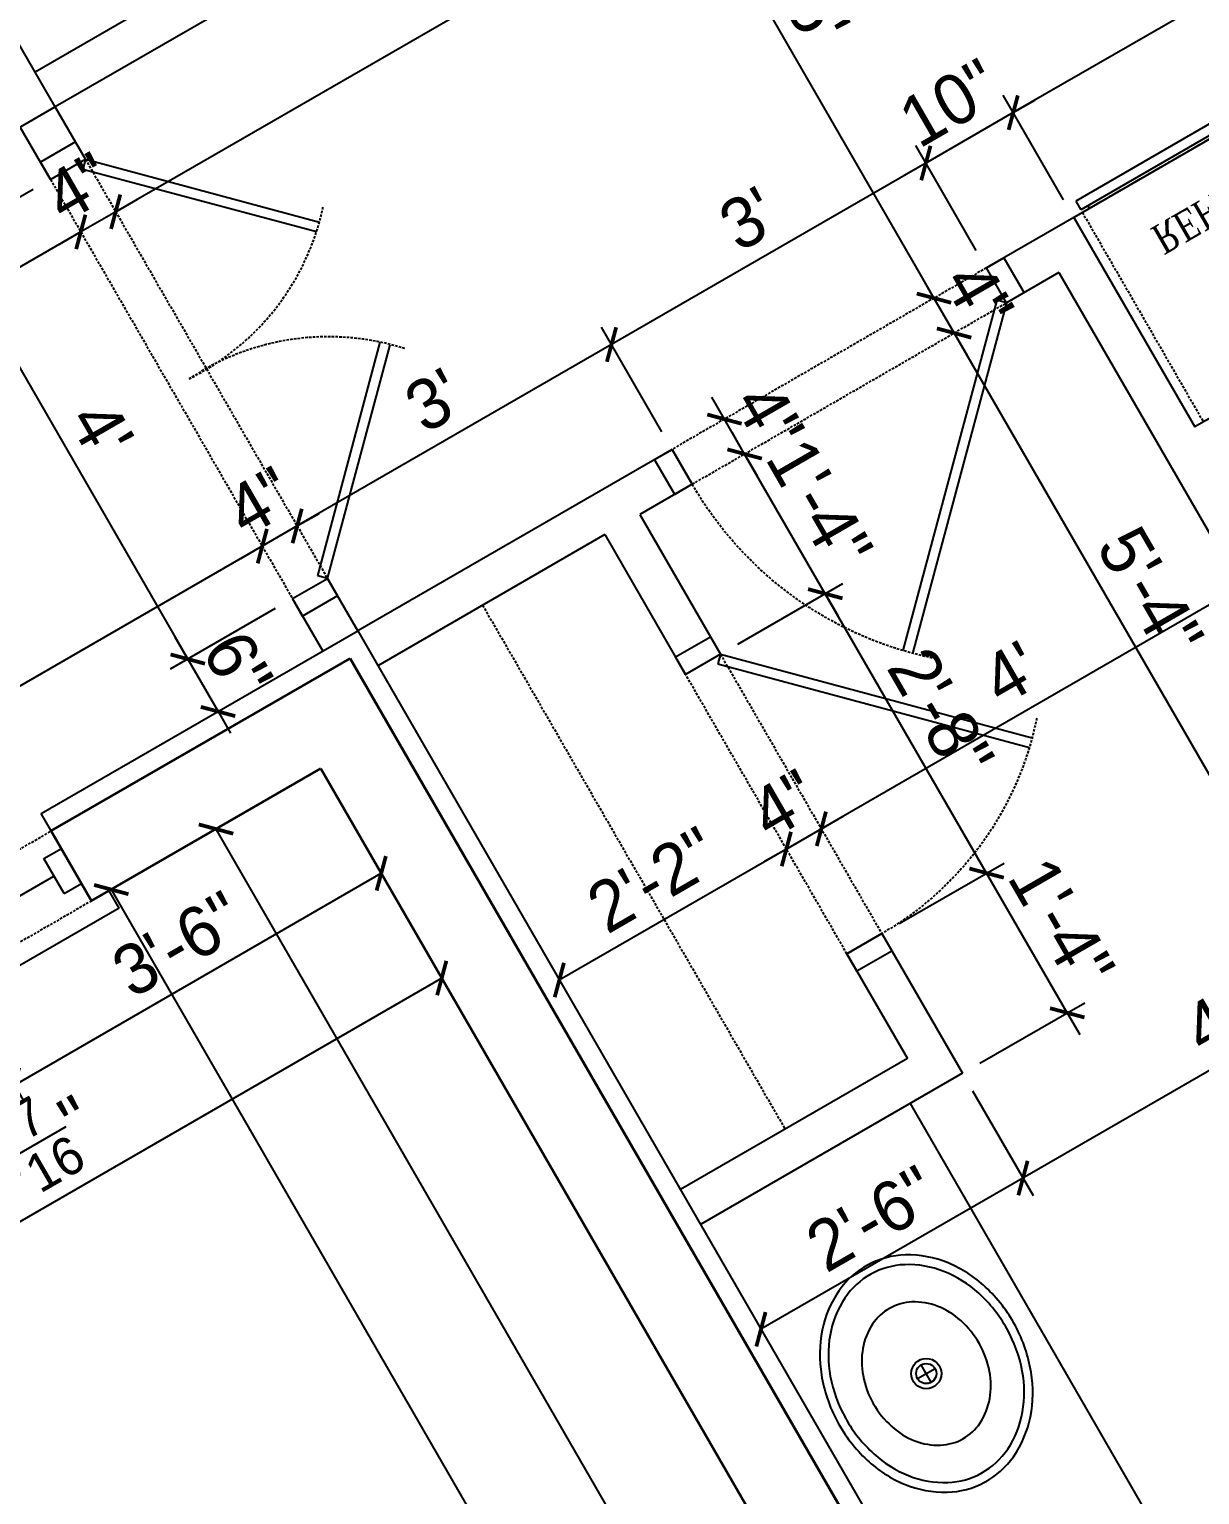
# Model space of a CAD drawing. Header units: inches. Extents: x 0 to 22102, y -19958 to 0.
# Drawn here: x 10965.8 to 11081.9, y -10000.5 to -9855.1 of the extents above; entities that cross this region are included whole.
import ezdxf

# ---------------------------------------------------------------- set-up
doc = ezdxf.new("R2010")
doc.units = ezdxf.units.IN
doc.header["$MEASUREMENT"] = 0
doc.linetypes.add('HIDDEN', pattern=[0.375, 0.25, -0.125])
for name, color, linetype in [('CABINETS', 2, 'Continuous'), ('DIM-EXT', 5, 'Continuous'), ('DIM-INT', 5, 'Continuous'), ('DOOR-INT', 2, 'Continuous'), ('HEADER-EXT', 5, 'HIDDEN'), ('HEADER-INT', 5, 'HIDDEN'), ('PLUMBING', 1, 'Continuous'), ('ROOF', 3, 'Continuous'), ('SHELVES', 1, 'HIDDEN'), ('WALL-INT', 4, 'Continuous'), ('WINDOW GLASS', 4, 'Continuous'), ('WINDOW JAMB', 2, 'Continuous'), ('WINDOW SILL', 1, 'Continuous')]:
    doc.layers.add(name, color=color, linetype=linetype)
doc.layers.add('WALL-EXT', color=6, linetype='Continuous', lineweight=35)
doc.styles.add('ROMANC', font='BOOKOS.TTF', dxfattribs={"width": 0.8})
doc.dimstyles.new('Ideal', dxfattribs={"dimscale": 0, "dimtxt": 5, "dimasz": 2.5, "dimexe": 2, "dimexo": 2, "dimgap": 1.5, "dimtad": 1, "dimdec": 4, "dimzin": 0, "dimdsep": 46, "dimlunit": 4, "dimtxsty": 'Standard', "dimblk": 'ARCHTICK', "dimcen": 2, "dimclrt": 1, "dimazin": 0, "dimtfac": 0.75, "dimtdec": 4, "dimtix": 1, "dimtofl": 0, "dimtmove": 2, "dimatfit": 3, "dimldrblk": 'OPEN30', "dimfxl": 1, "dimtolj": 1, "dimtzin": 0, "dimarcsym": 0})

# ---------------------------------------------------------------- blocks, each defined once
blk = doc.blocks.new('B-DE32R')
for p, q in [((33.29, 1.29), (10.68, 23.91)), ((34, 2), (11.37, 24.63)), ((34, 2), (33.29, 1.29))]:
    blk.add_line(p, q)
for points in [[(2, -2), (2, 2), (0, 2), (0, -2)], [(36, -2), (36, 2), (34, 2), (34, -2)]]:
    blk.add_lwpolyline(points, close=True)
at = {"linetype": 'HIDDEN'}
blk.add_arc((34, 2), 32, 131.4167, 180, dxfattribs=at)
blk = doc.blocks.new('Sink - Oval top')
for p, q in [((-1, 0), (1, 0)), ((0, 1), (0, -1))]:
    blk.add_line(p, q)
at = {"linetype": 'Continuous'}
for points in [[(-12.23, 0.39, 0.117634), (-11.46, -3.36, 0.104469), (-8.88, -6.8, 0.090016), (-5.08, -9.07, 0.08192), (-0.32, -10.02, 0.08192), (4.49, -9.38, 0.090016), (8.42, -7.36, 0.104469), (11.22, -4.09, 0.117634), (12.23, -0.39, 0.117634), (11.46, 3.36, 0.104469), (8.88, 6.8, 0.090016), (5.08, 9.07, 0.08192), (0.32, 10.02, 0.08192), (-4.49, 9.38, 0.090016), (-8.42, 7.36, 0.104469), (-11.22, 4.09, 0.117634)], [(-11.29, 0.16, 0.118622), (-10.52, -3.25, 0.104678), (-8.07, -6.36, 0.089562), (-4.54, -8.37, 0.081185), (-0.13, -9.15, 0.081185), (4.3, -8.49, 0.089562), (7.89, -6.58, 0.104678), (10.42, -3.55, 0.118622), (11.29, -0.16, 0.118622), (10.52, 3.25, 0.104678), (8.07, 6.36, 0.089562), (4.54, 8.37, 0.081185), (0.13, 9.15, 0.081185), (-4.3, 8.49, 0.089562), (-7.89, 6.58, 0.104678), (-10.42, 3.55, 0.118622)], [(-7.42, 0.08, 0.118283), (-6.91, -2.17, 0.104607), (-5.29, -4.21, 0.089718), (-2.97, -5.53, 0.081436), (-0.07, -6.04, 0.081436), (2.84, -5.59, 0.089718), (5.2, -4.33, 0.104607), (6.86, -2.32, 0.118283), (7.42, -0.08, 0.118283), (6.91, 2.17, 0.104607), (5.29, 4.21, 0.089718), (2.97, 5.53, 0.081436), (0.07, 6.04, 0.081436), (-2.84, 5.59, 0.089718), (-5.2, 4.33, 0.104607), (-6.86, 2.32, 0.118283)]]:
    blk.add_lwpolyline(points, format="xyb", close=True, dxfattribs=at)
for radius in [1.5, 1]:
    blk.add_circle((0, 0), radius)
blk = doc.blocks.new('B-DE36R')
for p, q in [((37.29, 1.29), (11.85, 26.74)), ((38, 2), (12.54, 27.46)), ((38, 2), (37.29, 1.29))]:
    blk.add_line(p, q)
for points in [[(2, -2), (2, 2), (0, 2), (0, -2)], [(40, -2), (40, 2), (38, 2), (38, -2)]]:
    blk.add_lwpolyline(points, close=True)
at = {"linetype": 'HIDDEN'}
blk.add_arc((38, 2), 36, 131.8153, 180, dxfattribs=at)
blk = doc.blocks.new('B-DDE448')
for p, q in [((2, 2), (18.99, 18.99)), ((50, 2), (33.03, 18.97)), ((2.71, 1.29), (19.67, 18.26)), ((49.29, 1.29), (32.32, 18.26)), ((2, 2), (2.71, 1.29)), ((50, 2), (49.29, 1.29))]:
    blk.add_line(p, q)
for points in [[(2, -2), (2, 2), (0, 2), (0, -2)], [(50, -2), (50, 2), (52, 2), (52, -2)]]:
    blk.add_lwpolyline(points, close=True)
at = {"linetype": 'HIDDEN'}
for centre, start, end in [((1.21, 1.64), 356.2188, 47.7662), ((50.79, 1.64), 132.2338, 183.7812)]:
    blk.add_arc(centre, 24.84, start, end, dxfattribs=at)
blk = doc.blocks.new('UNDER-REFRIGERATOR')
for p, q in [((0.6, 26.89), (0.6, 25.29)), ((0.6, 26.89), (2.2, 26.89)), ((2.2, 26.89), (2.2, 25.29)), ((0, 25.29), (24, 25.29)), ((0, 25.29), (0, 24.29)), ((24, 25.29), (24, 24.29)), ((0, 24.29), (24, 24.29)), ((0.4, 24.29), (0.4, 23.99)), ((23.2, 24.29), (23.2, 23.99))]:
    blk.add_line(p, q)
at = {"linetype": 'HIDDEN'}
for p, q in [((0, 23.99), (24, 23.99)), ((0, 23.99), (0, -0.01)), ((24, 23.99), (24, -0.01)), ((0, -0.01), (24, -0.01))]:
    blk.add_line(p, q, dxfattribs=at)
at = {"style": 'ROMANC', "width": 0.8}
blk.add_text('REFRIG', height=3, rotation=180, dxfattribs=at).set_placement((19.14, 19.24))
blk = doc.blocks.new('_ArchTick')
at = {"color": 0, "linetype": 'ByBlock', "lineweight": 100, "const_width": 0.15}
blk.add_lwpolyline([(-0.5, -0.5), (0.5, 0.5)], dxfattribs=at)
blk = doc.blocks.new('*D277')
at = {"layer": 'Defpoints', "color": 0, "transparency": 16777216}
for p in [(10984.35, -9934.47), (10984.35, -9934.47), (11094.74, -10101.67)]:
    blk.add_point(p, dxfattribs=at)
at = {"layer": 'DIM-EXT', "color": 0, "lineweight": -2, "transparency": 16777216}
for p, q in [((11084.35, -10107.67), (10984.35, -9934.47)), ((11093.01, -10102.67), (11082.62, -10108.67))]:
    blk.add_line(p, q, dxfattribs=at)
at = {"layer": 'DIM-EXT', "color": 0, "lineweight": -2, "transparency": 16777216, "xscale": 2.5, "yscale": 2.5, "zscale": 2.5}
for p, rotation in [((10984.35, -9934.47), 120.0000000000103), ((11084.35, -10107.67), 300.0000000000103)]:
    blk.add_blockref('_ArchTick', p, dxfattribs=dict(at, rotation=rotation))
at = {"layer": 'DIM-EXT', "color": 1, "transparency": 16777216, "insert": (11037.82, -10019.07), "char_height": 5, "attachment_point": 5, "rotation": 300}
blk.add_mtext('\\A1;16\'-8"', dxfattribs=at)
blk = doc.blocks.new('_Open30')
at = {"color": 0, "linetype": 'ByBlock', "lineweight": -2}
for p, q in [((-1, 0.268), (0, 0)), ((0, 0), (-1, -0.268)), ((0, 0), (-1, 0))]:
    blk.add_line(p, q, dxfattribs=at)
blk = doc.blocks.new('*D278')
at = {"layer": 'Defpoints', "color": 0, "transparency": 16777216}
for p in [(10973.96, -9940.47), (11123.64, -10094.23), (11077.96, -10120.6)]:
    blk.add_point(p, dxfattribs=at)
at = {"layer": 'DIM-EXT', "color": 0, "lineweight": -2, "transparency": 16777216}
for p, q in [((10973.96, -9940.47), (11077.96, -10120.6)), ((11121.91, -10095.23), (11076.23, -10121.6))]:
    blk.add_line(p, q, dxfattribs=at)
at = {"layer": 'DIM-EXT', "color": 0, "lineweight": -2, "transparency": 16777216, "xscale": 2.5, "yscale": 2.5, "zscale": 2.5}
for p, rotation in [((10973.96, -9940.47), 120.0000000000103), ((11077.96, -10120.6), 300.0000000000103)]:
    blk.add_blockref('_ArchTick', p, dxfattribs=dict(at, rotation=rotation))
at = {"layer": 'DIM-EXT', "color": 1, "transparency": 16777216, "insert": (11029.42, -10028.53), "char_height": 5, "attachment_point": 5, "rotation": 300}
blk.add_mtext('\\A1;17\'-4"', dxfattribs=at)
blk = doc.blocks.new('*D280')
at = {"layer": 'Defpoints', "color": 0, "transparency": 16777216}
for p in [(11000.74, -9938.86), (11000.74, -9938.86), (10958.37, -9949.47)]:
    blk.add_point(p, dxfattribs=at)
at = {"layer": 'DIM-EXT', "color": 0, "lineweight": -2, "transparency": 16777216}
for p, q in [((10964.37, -9959.86), (11000.74, -9938.86)), ((10959.37, -9951.2), (10965.37, -9961.59))]:
    blk.add_line(p, q, dxfattribs=at)
at = {"layer": 'DIM-EXT', "color": 0, "lineweight": -2, "transparency": 16777216, "xscale": 2.5, "yscale": 2.5, "zscale": 2.5}
for p, rotation in [((11000.74, -9938.86), 30.00000000010057), ((10964.37, -9959.86), 210.0000000001006)]:
    blk.add_blockref('_ArchTick', p, dxfattribs=dict(at, rotation=rotation))
at = {"layer": 'DIM-EXT', "color": 1, "transparency": 16777216, "insert": (10980.56, -9945.89), "char_height": 5, "attachment_point": 5, "rotation": 30}
blk.add_mtext('\\A1;3\'-6"', dxfattribs=at)
blk = doc.blocks.new('*D281')
at = {"layer": 'Defpoints', "color": 0, "transparency": 16777216}
for p in [(11006.74, -9949.25), (10913.83, -9975.18), (10925.83, -9995.97)]:
    blk.add_point(p, dxfattribs=at)
at = {"layer": 'DIM-EXT', "color": 0, "lineweight": -2, "transparency": 16777216}
for p, q in [((11006.74, -9949.25), (10925.83, -9995.97)), ((10914.83, -9976.92), (10926.83, -9997.7))]:
    blk.add_line(p, q, dxfattribs=at)
at = {"layer": 'DIM-EXT', "color": 0, "lineweight": -2, "transparency": 16777216, "xscale": 2.5, "yscale": 2.5, "zscale": 2.5}
for p, rotation in [((11006.74, -9949.25), 30.00000000001037), ((10925.83, -9995.97), 210.0000000000103)]:
    blk.add_blockref('_ArchTick', p, dxfattribs=dict(at, rotation=rotation))
at = {"layer": 'DIM-EXT', "color": 1, "transparency": 16777216, "insert": (10963.35, -9967.52), "char_height": 5, "attachment_point": 5, "rotation": 30}
blk.add_mtext('\\A1;7\'-9{\\H0.75x;\\S7/16;}"', dxfattribs=at)
blk = doc.blocks.new('*D307')
at = {"layer": 'Defpoints', "color": 0, "transparency": 16777216}
for p in [(10991.68, -9519.16), (11368.94, -9952.6), (11247.05, -10022.98)]:
    blk.add_point(p, dxfattribs=at)
at = {"layer": 'DIM-EXT', "color": 0, "lineweight": -2, "transparency": 16777216}
for p, q in [((10993.41, -9518.16), (11088.68, -9463.16)), ((11086.94, -9464.16), (11368.94, -9952.6)), ((11248.78, -10021.98), (11370.68, -9951.6))]:
    blk.add_line(p, q, dxfattribs=at)
at = {"layer": 'DIM-EXT', "color": 0, "lineweight": -2, "transparency": 16777216, "xscale": 2.5, "yscale": 2.5, "zscale": 2.5}
for p, rotation in [((11086.94, -9464.16), 120.0000000000103), ((11368.94, -9952.6), 300.0000000000103)]:
    blk.add_blockref('_ArchTick', p, dxfattribs=dict(at, rotation=rotation))
at = {"layer": 'DIM-EXT', "color": 1, "transparency": 16777216, "insert": (11231.41, -9706.38), "char_height": 5, "attachment_point": 5, "rotation": 300}
blk.add_mtext("\\A1;47'", dxfattribs=at)
blk = doc.blocks.new('*D429')
at = {"layer": 'Defpoints', "color": 0, "transparency": 16777216}
for p in [(11058.47, -9810.85), (10974.4, -9873.24), (10974.4, -9873.24)]:
    blk.add_point(p, dxfattribs=at)
at = {"layer": 'DIM-INT', "color": 0, "lineweight": -2, "transparency": 16777216}
for p, q in [((11059.47, -9812.58), (11065.47, -9822.97)), ((11064.47, -9821.24), (10974.4, -9873.24))]:
    blk.add_line(p, q, dxfattribs=at)
at = {"layer": 'DIM-INT', "color": 0, "lineweight": -2, "transparency": 16777216, "xscale": 2.5, "yscale": 2.5, "zscale": 2.5}
for p, rotation in [((11064.47, -9821.24), 30.00000000001037), ((10974.4, -9873.24), 210.0000000000103)]:
    blk.add_blockref('_ArchTick', p, dxfattribs=dict(at, rotation=rotation))
at = {"layer": 'DIM-INT', "color": 1, "transparency": 16777216, "insert": (11017.44, -9843.77), "char_height": 5, "attachment_point": 5, "rotation": 30}
blk.add_mtext('\\A1;8\'-8"', dxfattribs=at)
blk = doc.blocks.new('*D430')
at = {"layer": 'Defpoints', "color": 0, "transparency": 16777216}
for p in [(10974.4, -9873.24), (10970.94, -9875.24), (10970.94, -9875.24)]:
    blk.add_point(p, dxfattribs=at)
at = {"layer": 'DIM-INT', "color": 0, "lineweight": -2, "transparency": 16777216}
for p, q in [((10974.4, -9873.24), (10976.57, -9871.99)), ((10974.4, -9873.24), (10970.94, -9875.24)), ((10970.94, -9875.24), (10968.78, -9876.49))]:
    blk.add_line(p, q, dxfattribs=at)
at = {"layer": 'DIM-INT', "color": 0, "lineweight": -2, "transparency": 16777216, "xscale": 2.5, "yscale": 2.5, "zscale": 2.5}
for p, rotation in [((10974.4, -9873.24), 210.0000000000103), ((10970.94, -9875.24), 30.00000000001032)]:
    blk.add_blockref('_ArchTick', p, dxfattribs=dict(at, rotation=rotation))
at = {"layer": 'DIM-INT', "color": 1, "transparency": 16777216, "insert": (10970.67, -9870.77), "char_height": 5, "attachment_point": 5, "rotation": 30}
blk.add_mtext('\\A1;4"', dxfattribs=at)
blk = doc.blocks.new('*D431')
at = {"layer": 'Defpoints', "color": 0, "transparency": 16777216}
for p in [(10970.94, -9875.24), (10895.07, -9905.18), (10901.07, -9915.58)]:
    blk.add_point(p, dxfattribs=at)
at = {"layer": 'DIM-INT', "color": 0, "lineweight": -2, "transparency": 16777216}
for p, q in [((10970.94, -9875.24), (10901.07, -9915.58)), ((10896.07, -9906.92), (10902.07, -9917.31))]:
    blk.add_line(p, q, dxfattribs=at)
at = {"layer": 'DIM-INT', "color": 0, "lineweight": -2, "transparency": 16777216, "xscale": 2.5, "yscale": 2.5, "zscale": 2.5}
for p, rotation in [((10970.94, -9875.24), 30.00000000001037), ((10901.07, -9915.58), 210.0000000000103)]:
    blk.add_blockref('_ArchTick', p, dxfattribs=dict(at, rotation=rotation))
at = {"layer": 'DIM-INT', "color": 1, "transparency": 16777216, "insert": (10933.07, -9890.32), "char_height": 5, "attachment_point": 5, "rotation": 30}
blk.add_mtext('\\A1;6\'-8{\\H0.75x;\\S11/16;}"', dxfattribs=at)
blk = doc.blocks.new('*D433')
at = {"layer": 'Defpoints', "color": 0, "transparency": 16777216}
for p in [(11130.04, -9838.81), (11063.42, -9863.41), (11069.42, -9873.81)]:
    blk.add_point(p, dxfattribs=at)
at = {"layer": 'DIM-INT', "color": 0, "lineweight": -2, "transparency": 16777216}
for p, q in [((11129.04, -9837.07), (11123.04, -9826.68)), ((11124.04, -9828.41), (11063.42, -9863.41)), ((11068.42, -9872.07), (11062.42, -9861.68))]:
    blk.add_line(p, q, dxfattribs=at)
at = {"layer": 'DIM-INT', "color": 0, "lineweight": -2, "transparency": 16777216, "xscale": 2.5, "yscale": 2.5, "zscale": 2.5}
for p, rotation in [((11124.04, -9828.41), 29.99999999991356), ((11063.42, -9863.41), 209.9999999999136)]:
    blk.add_blockref('_ArchTick', p, dxfattribs=dict(at, rotation=rotation))
at = {"layer": 'DIM-INT', "color": 1, "transparency": 16777216, "insert": (11091.73, -9842.45), "char_height": 5, "attachment_point": 5, "rotation": 30}
blk.add_mtext('\\A1;5\'-10"', dxfattribs=at)
blk = doc.blocks.new('*D434')
at = {"layer": 'Defpoints', "color": 0, "transparency": 16777216}
for p in [(11054.76, -9868.41), (11069.42, -9873.81), (11060.76, -9878.81)]:
    blk.add_point(p, dxfattribs=at)
at = {"layer": 'DIM-INT', "color": 0, "lineweight": -2, "transparency": 16777216}
for p, q in [((11068.42, -9872.07), (11062.42, -9861.68)), ((11063.42, -9863.41), (11054.76, -9868.41)), ((11063.42, -9863.41), (11065.58, -9862.16)), ((11059.76, -9877.07), (11053.76, -9866.68)), ((11054.76, -9868.41), (11052.59, -9869.66))]:
    blk.add_line(p, q, dxfattribs=at)
at = {"layer": 'DIM-INT', "color": 0, "lineweight": -2, "transparency": 16777216, "xscale": 2.5, "yscale": 2.5, "zscale": 2.5}
for p, rotation in [((11063.42, -9863.41), 209.999999999868), ((11054.76, -9868.41), 29.99999999986795)]:
    blk.add_blockref('_ArchTick', p, dxfattribs=dict(at, rotation=rotation))
at = {"layer": 'DIM-INT', "color": 1, "transparency": 16777216, "insert": (11057.09, -9862.45), "char_height": 5, "attachment_point": 5, "rotation": 30}
blk.add_mtext('\\A1;10"', dxfattribs=at)
blk = doc.blocks.new('*D435')
at = {"layer": 'Defpoints', "color": 0, "transparency": 16777216}
for p in [(11060.76, -9878.81), (11023.58, -9886.41), (11029.58, -9896.81)]:
    blk.add_point(p, dxfattribs=at)
at = {"layer": 'DIM-INT', "color": 0, "lineweight": -2, "transparency": 16777216}
for p, q in [((11059.76, -9877.07), (11053.76, -9866.68)), ((11054.76, -9868.41), (11023.58, -9886.41)), ((11028.58, -9895.07), (11022.58, -9884.68))]:
    blk.add_line(p, q, dxfattribs=at)
at = {"layer": 'DIM-INT', "color": 0, "lineweight": -2, "transparency": 16777216, "xscale": 2.5, "yscale": 2.5, "zscale": 2.5}
for p, rotation in [((11054.76, -9868.41), 29.999999999868), ((11023.58, -9886.41), 209.999999999868)]:
    blk.add_blockref('_ArchTick', p, dxfattribs=dict(at, rotation=rotation))
at = {"layer": 'DIM-INT', "color": 1, "transparency": 16777216, "insert": (11037.17, -9873.95), "char_height": 5, "attachment_point": 5, "rotation": 30}
blk.add_mtext("\\A1;3'", dxfattribs=at)
blk = doc.blocks.new('*D436')
at = {"layer": 'Defpoints', "color": 0, "transparency": 16777216}
for p in [(11029.58, -9896.81), (10992.4, -9904.41), (10992.4, -9904.41)]:
    blk.add_point(p, dxfattribs=at)
at = {"layer": 'DIM-INT', "color": 0, "lineweight": -2, "transparency": 16777216}
for p, q in [((11028.58, -9895.07), (11022.58, -9884.68)), ((11023.58, -9886.41), (10992.4, -9904.41))]:
    blk.add_line(p, q, dxfattribs=at)
at = {"layer": 'DIM-INT', "color": 0, "lineweight": -2, "transparency": 16777216, "xscale": 2.5, "yscale": 2.5, "zscale": 2.5}
for p, rotation in [((11023.58, -9886.41), 29.999999999868), ((10992.4, -9904.41), 209.999999999868)]:
    blk.add_blockref('_ArchTick', p, dxfattribs=dict(at, rotation=rotation))
at = {"layer": 'DIM-INT', "color": 1, "transparency": 16777216, "insert": (11005.99, -9891.95), "char_height": 5, "attachment_point": 5, "rotation": 30}
blk.add_mtext("\\A1;3'", dxfattribs=at)
blk = doc.blocks.new('*D437')
at = {"layer": 'Defpoints', "color": 0, "transparency": 16777216}
for p in [(10992.4, -9904.41), (10988.94, -9906.41), (10988.94, -9906.41)]:
    blk.add_point(p, dxfattribs=at)
at = {"layer": 'DIM-INT', "color": 0, "lineweight": -2, "transparency": 16777216}
for p, q in [((10992.4, -9904.41), (10994.57, -9903.16)), ((10992.4, -9904.41), (10988.94, -9906.41)), ((10988.94, -9906.41), (10986.78, -9907.66))]:
    blk.add_line(p, q, dxfattribs=at)
at = {"layer": 'DIM-INT', "color": 0, "lineweight": -2, "transparency": 16777216, "xscale": 2.5, "yscale": 2.5, "zscale": 2.5}
for p, rotation in [((10992.4, -9904.41), 209.999999999868), ((10988.94, -9906.41), 29.99999999986795)]:
    blk.add_blockref('_ArchTick', p, dxfattribs=dict(at, rotation=rotation))
at = {"layer": 'DIM-INT', "color": 1, "transparency": 16777216, "insert": (10988.67, -9901.95), "char_height": 5, "attachment_point": 5, "rotation": 30}
blk.add_mtext('\\A1;4"', dxfattribs=at)
blk = doc.blocks.new('*D438')
at = {"layer": 'Defpoints', "color": 0, "transparency": 16777216}
for p in [(10988.94, -9906.41), (10905.15, -9954.79), (10911.15, -9965.18)]:
    blk.add_point(p, dxfattribs=at)
at = {"layer": 'DIM-INT', "color": 0, "lineweight": -2, "transparency": 16777216}
for p, q in [((10988.94, -9906.41), (10905.15, -9954.79)), ((10910.15, -9963.45), (10904.15, -9953.06))]:
    blk.add_line(p, q, dxfattribs=at)
at = {"layer": 'DIM-INT', "color": 0, "lineweight": -2, "transparency": 16777216, "xscale": 2.5, "yscale": 2.5, "zscale": 2.5}
for p, rotation in [((10988.94, -9906.41), 29.999999999868), ((10905.15, -9954.79), 209.999999999868)]:
    blk.add_blockref('_ArchTick', p, dxfattribs=dict(at, rotation=rotation))
at = {"layer": 'DIM-INT', "color": 1, "transparency": 16777216, "insert": (10944.11, -9925.52), "char_height": 5, "attachment_point": 5, "rotation": 30}
blk.add_mtext('\\A1;8\'-0{\\H0.75x;\\S3/4;}"', dxfattribs=at)
blk = doc.blocks.new('*D442')
at = {"layer": 'Defpoints', "color": 0, "transparency": 16777216}
for p in [(11099.95, -9934.7), (11058.39, -9958.7), (11064.39, -9969.09)]:
    blk.add_point(p, dxfattribs=at)
at = {"layer": 'DIM-INT', "color": 0, "lineweight": -2, "transparency": 16777216}
for p, q in [((11100.95, -9936.43), (11106.95, -9946.82)), ((11105.95, -9945.09), (11064.39, -9969.09)), ((11059.39, -9960.43), (11065.39, -9970.82))]:
    blk.add_line(p, q, dxfattribs=at)
at = {"layer": 'DIM-INT', "color": 0, "lineweight": -2, "transparency": 16777216, "xscale": 2.5, "yscale": 2.5, "zscale": 2.5}
for p, rotation in [((11105.95, -9945.09), 30.00000000001037), ((11064.39, -9969.09), 210.0000000000103)]:
    blk.add_blockref('_ArchTick', p, dxfattribs=dict(at, rotation=rotation))
at = {"layer": 'DIM-INT', "color": 1, "transparency": 16777216, "insert": (11083.17, -9953.62), "char_height": 5, "attachment_point": 5, "rotation": 30}
blk.add_mtext("\\A1;4'", dxfattribs=at)
blk = doc.blocks.new('*D443')
at = {"layer": 'Defpoints', "color": 0, "transparency": 16777216}
for p in [(11058.39, -9958.7), (11038.4, -9984.09), (11038.4, -9984.09)]:
    blk.add_point(p, dxfattribs=at)
at = {"layer": 'DIM-INT', "color": 0, "lineweight": -2, "transparency": 16777216}
for p, q in [((11059.39, -9960.43), (11065.39, -9970.82)), ((11064.39, -9969.09), (11038.4, -9984.09))]:
    blk.add_line(p, q, dxfattribs=at)
at = {"layer": 'DIM-INT', "color": 0, "lineweight": -2, "transparency": 16777216, "xscale": 2.5, "yscale": 2.5, "zscale": 2.5}
for p, rotation in [((11064.39, -9969.09), 30.00000000001037), ((11038.4, -9984.09), 210.0000000000103)]:
    blk.add_blockref('_ArchTick', p, dxfattribs=dict(at, rotation=rotation))
at = {"layer": 'DIM-INT', "color": 1, "transparency": 16777216, "insert": (11049.4, -9973.12), "char_height": 5, "attachment_point": 5, "rotation": 30}
blk.add_mtext('\\A1;2\'-6"', dxfattribs=at)
blk = doc.blocks.new('*D449')
at = {"layer": 'Defpoints', "color": 0, "transparency": 16777216}
for p in [(11089.42, -9908.45), (11085.95, -9910.45), (11085.95, -9910.45)]:
    blk.add_point(p, dxfattribs=at)
at = {"layer": 'DIM-INT', "color": 0, "lineweight": -2, "transparency": 16777216}
for p, q in [((11089.42, -9908.45), (11085.95, -9910.45)), ((11089.42, -9908.45), (11091.58, -9907.2)), ((11085.95, -9910.45), (11083.79, -9911.7))]:
    blk.add_line(p, q, dxfattribs=at)
at = {"layer": 'DIM-INT', "color": 0, "lineweight": -2, "transparency": 16777216, "xscale": 2.5, "yscale": 2.5, "zscale": 2.5}
for p, rotation in [((11089.42, -9908.45), 210.0000000000103), ((11085.95, -9910.45), 30.00000000001032)]:
    blk.add_blockref('_ArchTick', p, dxfattribs=dict(at, rotation=rotation))
at = {"layer": 'DIM-INT', "color": 1, "transparency": 16777216, "insert": (11085.69, -9905.98), "char_height": 5, "attachment_point": 5, "rotation": 30}
blk.add_mtext('\\A1;4"', dxfattribs=at)
blk = doc.blocks.new('*D450')
at = {"layer": 'Defpoints', "color": 0, "transparency": 16777216}
for p in [(11085.95, -9910.45), (11044.39, -9934.45), (11044.39, -9934.45)]:
    blk.add_point(p, dxfattribs=at)
at = {"layer": 'DIM-INT', "color": 0, "lineweight": -2, "transparency": 16777216}
blk.add_line((11085.95, -9910.45), (11044.39, -9934.45), dxfattribs=at)
at = {"layer": 'DIM-INT', "color": 0, "lineweight": -2, "transparency": 16777216, "xscale": 2.5, "yscale": 2.5, "zscale": 2.5}
for p, rotation in [((11085.95, -9910.45), 30.00000000001037), ((11044.39, -9934.45), 210.0000000000103)]:
    blk.add_blockref('_ArchTick', p, dxfattribs=dict(at, rotation=rotation))
at = {"layer": 'DIM-INT', "color": 1, "transparency": 16777216, "insert": (11063.17, -9918.98), "char_height": 5, "attachment_point": 5, "rotation": 30}
blk.add_mtext("\\A1;4'", dxfattribs=at)
blk = doc.blocks.new('*D451')
at = {"layer": 'Defpoints', "color": 0, "transparency": 16777216}
for p in [(11044.39, -9934.45), (11040.92, -9936.45), (11040.92, -9936.45)]:
    blk.add_point(p, dxfattribs=at)
at = {"layer": 'DIM-INT', "color": 0, "lineweight": -2, "transparency": 16777216}
for p, q in [((11044.39, -9934.45), (11046.55, -9933.2)), ((11044.39, -9934.45), (11040.92, -9936.45)), ((11040.92, -9936.45), (11038.76, -9937.7))]:
    blk.add_line(p, q, dxfattribs=at)
at = {"layer": 'DIM-INT', "color": 0, "lineweight": -2, "transparency": 16777216, "xscale": 2.5, "yscale": 2.5, "zscale": 2.5}
for p, rotation in [((11044.39, -9934.45), 210.0000000000103), ((11040.92, -9936.45), 30.00000000001032)]:
    blk.add_blockref('_ArchTick', p, dxfattribs=dict(at, rotation=rotation))
at = {"layer": 'DIM-INT', "color": 1, "transparency": 16777216, "insert": (11040.65, -9931.98), "char_height": 5, "attachment_point": 5, "rotation": 30}
blk.add_mtext('\\A1;4"', dxfattribs=at)
blk = doc.blocks.new('*D452')
at = {"layer": 'Defpoints', "color": 0, "transparency": 16777216}
for p in [(11040.92, -9936.45), (11018.4, -9949.45), (11018.4, -9949.45)]:
    blk.add_point(p, dxfattribs=at)
at = {"layer": 'DIM-INT', "color": 0, "lineweight": -2, "transparency": 16777216}
blk.add_line((11040.92, -9936.45), (11018.4, -9949.45), dxfattribs=at)
at = {"layer": 'DIM-INT', "color": 0, "lineweight": -2, "transparency": 16777216, "xscale": 2.5, "yscale": 2.5, "zscale": 2.5}
for p, rotation in [((11040.92, -9936.45), 30.00000000001037), ((11018.4, -9949.45), 210.0000000000103)]:
    blk.add_blockref('_ArchTick', p, dxfattribs=dict(at, rotation=rotation))
at = {"layer": 'DIM-INT', "color": 1, "transparency": 16777216, "insert": (11027.66, -9939.48), "char_height": 5, "attachment_point": 5, "rotation": 30}
blk.add_mtext('\\A1;2\'-2"', dxfattribs=at)
blk = doc.blocks.new('*D470')
at = {"layer": 'Defpoints', "color": 0, "transparency": 16777216}
for p in [(11068.86, -9804.85), (11098.86, -9856.81), (11099.73, -9856.31)]:
    blk.add_point(p, dxfattribs=at)
at = {"layer": 'DIM-INT', "color": 0, "lineweight": -2, "transparency": 16777216}
for p, q in [((11068.86, -9804.85), (11098.86, -9856.81)), ((11098, -9857.31), (11097.13, -9857.81))]:
    blk.add_line(p, q, dxfattribs=at)
at = {"layer": 'DIM-INT', "color": 0, "lineweight": -2, "transparency": 16777216, "xscale": 2.5, "yscale": 2.5, "zscale": 2.5}
for p, rotation in [((11068.86, -9804.85), 120.0000000000103), ((11098.86, -9856.81), 300.0000000000103)]:
    blk.add_blockref('_ArchTick', p, dxfattribs=dict(at, rotation=rotation))
at = {"layer": 'DIM-INT', "color": 1, "transparency": 16777216, "insert": (11087.33, -9828.83), "char_height": 5, "attachment_point": 5, "rotation": 300}
blk.add_mtext("\\A1;5'", dxfattribs=at)
blk = doc.blocks.new('*D476')
at = {"layer": 'Defpoints', "color": 0, "transparency": 16777216}
for p in [(11025.56, -9829.85), (11055.56, -9881.81), (11055.56, -9881.81)]:
    blk.add_point(p, dxfattribs=at)
at = {"layer": 'DIM-INT', "color": 0, "lineweight": -2, "transparency": 16777216}
blk.add_line((11025.56, -9829.85), (11055.56, -9881.81), dxfattribs=at)
at = {"layer": 'DIM-INT', "color": 0, "lineweight": -2, "transparency": 16777216, "xscale": 2.5, "yscale": 2.5, "zscale": 2.5}
for p, rotation in [((11025.56, -9829.85), 120.0000000000103), ((11055.56, -9881.81), 300.0000000000103)]:
    blk.add_blockref('_ArchTick', p, dxfattribs=dict(at, rotation=rotation))
at = {"layer": 'DIM-INT', "color": 1, "transparency": 16777216, "insert": (11044.03, -9853.83), "char_height": 5, "attachment_point": 5, "rotation": 300}
blk.add_mtext("\\A1;5'", dxfattribs=at)
blk = doc.blocks.new('*D477')
at = {"layer": 'Defpoints', "color": 0, "transparency": 16777216}
for p in [(11055.56, -9881.81), (11057.56, -9885.27), (11057.56, -9885.27)]:
    blk.add_point(p, dxfattribs=at)
at = {"layer": 'DIM-INT', "color": 0, "lineweight": -2, "transparency": 16777216}
for p, q in [((11055.56, -9881.81), (11054.31, -9879.64)), ((11055.56, -9881.81), (11057.56, -9885.27)), ((11057.56, -9885.27), (11058.81, -9887.44))]:
    blk.add_line(p, q, dxfattribs=at)
at = {"layer": 'DIM-INT', "color": 0, "lineweight": -2, "transparency": 16777216, "xscale": 2.5, "yscale": 2.5, "zscale": 2.5}
for p, rotation in [((11055.56, -9881.81), 300.0000000000103), ((11057.56, -9885.27), 120.0000000000103)]:
    blk.add_blockref('_ArchTick', p, dxfattribs=dict(at, rotation=rotation))
at = {"layer": 'DIM-INT', "color": 1, "transparency": 16777216, "insert": (11060.03, -9881.54), "char_height": 5, "attachment_point": 5, "rotation": 300}
blk.add_mtext('\\A1;4"', dxfattribs=at)
blk = doc.blocks.new('*D478')
at = {"layer": 'Defpoints', "color": 0, "transparency": 16777216}
for p in [(11057.56, -9885.27), (11099.95, -9934.7), (11089.56, -9940.7)]:
    blk.add_point(p, dxfattribs=at)
at = {"layer": 'DIM-INT', "color": 0, "lineweight": -2, "transparency": 16777216}
for p, q in [((11057.56, -9885.27), (11089.56, -9940.7)), ((11098.22, -9935.7), (11087.83, -9941.7))]:
    blk.add_line(p, q, dxfattribs=at)
at = {"layer": 'DIM-INT', "color": 0, "lineweight": -2, "transparency": 16777216, "xscale": 2.5, "yscale": 2.5, "zscale": 2.5}
for p, rotation in [((11057.56, -9885.27), 120.0000000000103), ((11089.56, -9940.7), 300.0000000000103)]:
    blk.add_blockref('_ArchTick', p, dxfattribs=dict(at, rotation=rotation))
at = {"layer": 'DIM-INT', "color": 1, "transparency": 16777216, "insert": (11077.03, -9910.98), "char_height": 5, "attachment_point": 5, "rotation": 300}
blk.add_mtext('\\A1;5\'-4"', dxfattribs=at)
blk = doc.blocks.new('*D480')
at = {"layer": 'Defpoints', "color": 0, "transparency": 16777216}
for p in [(11060.78, -9938.84), (11050.39, -9944.84), (11058.39, -9958.7)]:
    blk.add_point(p, dxfattribs=at)
at = {"layer": 'DIM-INT', "color": 0, "lineweight": -2, "transparency": 16777216}
for p, q in [((11060.78, -9938.84), (11059.53, -9936.67)), ((11052.12, -9943.84), (11062.51, -9937.84)), ((11068.78, -9952.7), (11060.78, -9938.84)), ((11060.12, -9957.7), (11070.51, -9951.7)), ((11068.78, -9952.7), (11070.03, -9954.86))]:
    blk.add_line(p, q, dxfattribs=at)
at = {"layer": 'DIM-INT', "color": 0, "lineweight": -2, "transparency": 16777216, "xscale": 2.5, "yscale": 2.5, "zscale": 2.5}
for p, rotation in [((11060.78, -9938.84), 300.0000000000263), ((11068.78, -9952.7), 120.0000000000263)]:
    blk.add_blockref('_ArchTick', p, dxfattribs=dict(at, rotation=rotation))
at = {"layer": 'DIM-INT', "color": 1, "transparency": 16777216, "insert": (11068.24, -9943.77), "char_height": 5, "attachment_point": 5, "rotation": 300}
blk.add_mtext('\\A1;1\'-4"', dxfattribs=at)
blk = doc.blocks.new('*D481')
at = {"layer": 'Defpoints', "color": 0, "transparency": 16777216}
for p in [(11044.78, -9911.13), (11034.39, -9917.13), (11050.39, -9944.84)]:
    blk.add_point(p, dxfattribs=at)
at = {"layer": 'DIM-INT', "color": 0, "lineweight": -2, "transparency": 16777216}
for p, q in [((11036.12, -9916.13), (11046.51, -9910.13)), ((11060.78, -9938.84), (11044.78, -9911.13)), ((11052.12, -9943.84), (11062.51, -9937.84))]:
    blk.add_line(p, q, dxfattribs=at)
at = {"layer": 'DIM-INT', "color": 0, "lineweight": -2, "transparency": 16777216, "xscale": 2.5, "yscale": 2.5, "zscale": 2.5}
for p, rotation in [((11044.78, -9911.13), 120.0000000000103), ((11060.78, -9938.84), 300.0000000000103)]:
    blk.add_blockref('_ArchTick', p, dxfattribs=dict(at, rotation=rotation))
at = {"layer": 'DIM-INT', "color": 1, "transparency": 16777216, "insert": (11056.24, -9922.98), "char_height": 5, "attachment_point": 5, "rotation": 300}
blk.add_mtext('\\A1;2\'-8"', dxfattribs=at)
blk = doc.blocks.new('*D482')
at = {"layer": 'Defpoints', "color": 0, "transparency": 16777216}
for p in [(11036.78, -9897.27), (11036.78, -9897.27), (11034.39, -9917.13)]:
    blk.add_point(p, dxfattribs=at)
at = {"layer": 'DIM-INT', "color": 0, "lineweight": -2, "transparency": 16777216}
for p, q in [((11036.78, -9897.27), (11035.53, -9895.11)), ((11044.78, -9911.13), (11036.78, -9897.27)), ((11036.12, -9916.13), (11046.51, -9910.13)), ((11044.78, -9911.13), (11046.03, -9913.29))]:
    blk.add_line(p, q, dxfattribs=at)
at = {"layer": 'DIM-INT', "color": 0, "lineweight": -2, "transparency": 16777216, "xscale": 2.5, "yscale": 2.5, "zscale": 2.5}
for p, rotation in [((11036.78, -9897.27), 300.0000000000103), ((11044.78, -9911.13), 120.0000000000103)]:
    blk.add_blockref('_ArchTick', p, dxfattribs=dict(at, rotation=rotation))
at = {"layer": 'DIM-INT', "color": 1, "transparency": 16777216, "insert": (11044.24, -9902.2), "char_height": 5, "attachment_point": 5, "rotation": 300}
blk.add_mtext('\\A1;1\'-4"', dxfattribs=at)
blk = doc.blocks.new('*D483')
at = {"layer": 'Defpoints', "color": 0, "transparency": 16777216}
for p in [(11034.78, -9893.81), (11034.78, -9893.81), (11036.78, -9897.27)]:
    blk.add_point(p, dxfattribs=at)
at = {"layer": 'DIM-INT', "color": 0, "lineweight": -2, "transparency": 16777216}
for p, q in [((11034.78, -9893.81), (11033.53, -9891.64)), ((11036.78, -9897.27), (11034.78, -9893.81)), ((11036.78, -9897.27), (11038.03, -9899.44))]:
    blk.add_line(p, q, dxfattribs=at)
at = {"layer": 'DIM-INT', "color": 0, "lineweight": -2, "transparency": 16777216, "xscale": 2.5, "yscale": 2.5, "zscale": 2.5}
for p, rotation in [((11034.78, -9893.81), 300.0000000000103), ((11036.78, -9897.27), 120.0000000000103)]:
    blk.add_blockref('_ArchTick', p, dxfattribs=dict(at, rotation=rotation))
at = {"layer": 'DIM-INT', "color": 1, "transparency": 16777216, "insert": (11039.24, -9893.54), "char_height": 5, "attachment_point": 5, "rotation": 300}
blk.add_mtext('\\A1;4"', dxfattribs=at)
blk = doc.blocks.new('*D484')
at = {"layer": 'Defpoints', "color": 0, "transparency": 16777216}
for p in [(10967.94, -9870.04), (10954.55, -9870.85), (10957.55, -9876.04)]:
    blk.add_point(p, dxfattribs=at)
at = {"layer": 'DIM-INT', "color": 0, "lineweight": -2, "transparency": 16777216}
for p, q in [((10954.55, -9870.85), (10953.3, -9868.68)), ((10954.55, -9870.85), (10957.55, -9876.04)), ((10966.21, -9871.04), (10955.82, -9877.04)), ((10957.55, -9876.04), (10958.8, -9878.21))]:
    blk.add_line(p, q, dxfattribs=at)
at = {"layer": 'DIM-INT', "color": 0, "lineweight": -2, "transparency": 16777216, "xscale": 2.5, "yscale": 2.5, "zscale": 2.5}
for p, rotation in [((10954.55, -9870.85), 300.0000000000103), ((10957.55, -9876.04), 120.0000000000103)]:
    blk.add_blockref('_ArchTick', p, dxfattribs=dict(at, rotation=rotation))
at = {"layer": 'DIM-INT', "color": 1, "transparency": 16777216, "insert": (10959.51, -9871.44), "char_height": 5, "attachment_point": 5, "rotation": 300}
blk.add_mtext('\\A1;6"', dxfattribs=at)
blk = doc.blocks.new('*D485')
at = {"layer": 'Defpoints', "color": 0, "transparency": 16777216}
for p in [(10967.94, -9870.04), (10991.94, -9911.61), (10981.55, -9917.61)]:
    blk.add_point(p, dxfattribs=at)
at = {"layer": 'DIM-INT', "color": 0, "lineweight": -2, "transparency": 16777216}
for p, q in [((10966.21, -9871.04), (10955.82, -9877.04)), ((10957.55, -9876.04), (10981.55, -9917.61)), ((10990.21, -9912.61), (10979.82, -9918.61))]:
    blk.add_line(p, q, dxfattribs=at)
at = {"layer": 'DIM-INT', "color": 0, "lineweight": -2, "transparency": 16777216, "xscale": 2.5, "yscale": 2.5, "zscale": 2.5}
for p, rotation in [((10957.55, -9876.04), 120.0000000000103), ((10981.55, -9917.61), 300.0000000000103)]:
    blk.add_blockref('_ArchTick', p, dxfattribs=dict(at, rotation=rotation))
at = {"layer": 'DIM-INT', "color": 1, "transparency": 16777216, "insert": (10973.01, -9894.83), "char_height": 5, "attachment_point": 5, "rotation": 300}
blk.add_mtext("\\A1;4'", dxfattribs=at)
blk = doc.blocks.new('*D486')
at = {"layer": 'Defpoints', "color": 0, "transparency": 16777216}
for p in [(10991.94, -9911.61), (10984.55, -9922.81), (10984.55, -9922.81)]:
    blk.add_point(p, dxfattribs=at)
at = {"layer": 'DIM-INT', "color": 0, "lineweight": -2, "transparency": 16777216}
for p, q in [((10990.21, -9912.61), (10979.82, -9918.61)), ((10981.55, -9917.61), (10980.3, -9915.45)), ((10981.55, -9917.61), (10984.55, -9922.81)), ((10984.55, -9922.81), (10985.8, -9924.97))]:
    blk.add_line(p, q, dxfattribs=at)
at = {"layer": 'DIM-INT', "color": 0, "lineweight": -2, "transparency": 16777216, "xscale": 2.5, "yscale": 2.5, "zscale": 2.5}
for p, rotation in [((10981.55, -9917.61), 300.0000000000103), ((10984.55, -9922.81), 120.0000000000103)]:
    blk.add_blockref('_ArchTick', p, dxfattribs=dict(at, rotation=rotation))
at = {"layer": 'DIM-INT', "color": 1, "transparency": 16777216, "insert": (10986.51, -9918.21), "char_height": 5, "attachment_point": 5, "rotation": 300}
blk.add_mtext('\\A1;6"', dxfattribs=at)

msp = doc.modelspace()

# ---------------------------------------------------------------- linework, layer by layer
at = {"layer": 'CABINETS'}
for p, q in [((11130.04073, -9838.80654), (11069.41895, -9873.80654)), ((11053.18947, -9961.69627), (11119.18947, -10076.01162))]:
    msp.add_line(p, q, dxfattribs=at)
at = {"layer": 'HEADER-EXT'}
for p, q in [((10940.73164, -9950.41359), (10968.01144, -9934.66359)), ((10972.01144, -9941.59179), (10944.73164, -9957.34179))]:
    msp.add_line(p, q, dxfattribs=at)
at = {"layer": 'HEADER-INT'}
for p, q in [((10971.40486, -9868.04117), (10995.40486, -9909.61039)), ((10967.94076, -9870.04117), (10991.94076, -9911.61039)), ((11060.75869, -9878.80654), (11029.58178, -9896.80654)), ((11031.58178, -9900.27064), (11062.75869, -9882.27064)), ((11034.38563, -9917.12705), (11050.38563, -9944.83986)), ((11046.92153, -9946.83986), (11030.92153, -9919.12705))]:
    msp.add_line(p, q, dxfattribs=at)
at = {"layer": 'ROOF'}
for p, q in [((10968.40486, -9862.84501), (10860.40486, -9675.78353)), ((10968.40486, -9862.84501), (10937.01144, -9880.97001)), ((10967.01144, -9932.93154), (10998.40486, -9914.80654)), ((10998.40486, -9914.80654), (11098.40486, -10088.01162)), ((10968.01144, -9934.66359), (10967.01144, -9932.93154))]:
    msp.add_line(p, q, dxfattribs=at)
at = {"layer": 'SHELVES'}
msp.add_line((11010.79717, -9912.27064), (11040.79717, -9964.23216), dxfattribs=at)
at = {"layer": 'WALL-EXT'}
for p, q in [((10968.01144, -9934.66359), (10997.67281, -9917.53859)), ((10997.67281, -9917.53859), (11097.67281, -10090.74367)), ((10972.01144, -9941.59179), (10994.74461, -9928.46679)), ((10994.74461, -9928.46679), (11094.74461, -10101.67187)), ((10968.01144, -9934.66359), (10972.01144, -9941.59179))]:
    msp.add_line(p, q, dxfattribs=at)
at = {"layer": 'WALL-INT'}
for p, q in [((11058.47151, -9810.84501), (10968.40486, -9862.84501)), ((11042.6151, -9815.38091), (10966.40486, -9859.38091)), ((11142.04073, -9859.59115), (11081.41895, -9894.59115)), ((10971.40486, -9868.04117), (10968.40486, -9862.84501)), ((10967.94076, -9870.04117), (10964.94076, -9864.84501)), ((10967.94076, -9870.04117), (10971.40486, -9868.04117)), ((11069.41895, -9873.80654), (11060.75869, -9878.80654)), ((11069.41895, -9873.80654), (11081.41895, -9894.59115)), ((11062.75869, -9882.27064), (11060.75869, -9878.80654)), ((11067.95485, -9879.27064), (11062.75869, -9882.27064)), ((11067.95485, -9879.27064), (11099.95485, -9934.69627)), ((11029.58178, -9896.80654), (10998.40486, -9914.80654)), ((11031.58178, -9900.27064), (11029.58178, -9896.80654)), ((11031.58178, -9900.27064), (11026.38563, -9903.27064)), ((11026.38563, -9903.27064), (11034.38563, -9917.12705)), ((11022.92153, -9905.27064), (11000.40486, -9918.27064)), ((11022.92153, -9905.27064), (11030.92153, -9919.12705)), ((10991.94076, -9911.61039), (10995.40486, -9909.61039)), ((10998.40486, -9914.80654), (10995.40486, -9909.61039)), ((10994.94076, -9916.80654), (10991.94076, -9911.61039)), ((11034.38563, -9917.12705), (11030.92153, -9919.12705)), ((11050.38563, -9944.83986), (11046.92153, -9946.83986)), ((11050.38563, -9944.83986), (11058.38563, -9958.69627)), ((11046.92153, -9946.83986), (11052.92153, -9957.23216)), ((11052.92153, -9957.23216), (11030.40486, -9970.23216)), ((11058.38563, -9958.69627), (11032.40486, -9973.69627))]:
    msp.add_line(p, q, dxfattribs=at)
at = {"layer": 'WINDOW GLASS'}
msp.add_line((10944.46369, -9952.87769), (10968.27939, -9939.12769), dxfattribs=at)
at = {"layer": 'WINDOW JAMB'}
for p, q in [((10967.27939, -9937.39564), (10969.01144, -9936.39564)), ((10969.27939, -9940.85974), (10967.27939, -9937.39564)), ((10971.01144, -9939.85974), (10969.01144, -9936.39564)), ((10969.27939, -9940.85974), (10971.01144, -9939.85974))]:
    msp.add_line(p, q, dxfattribs=at)
at = {"layer": 'WINDOW SILL'}
for q in [(10973.74349, -9940.59179), (10943.99959, -9960.07384)]:
    msp.add_line((10974.74349, -9942.32384), q, dxfattribs=at)

# ---------------------------------------------------------------- block references
at = {"layer": 'DOOR-INT', "rotation": 299.9999999999973}
msp.add_blockref('B-DDE448', (10968.67281, -9867.30911), dxfattribs=at)
at = {"layer": 'DOOR-INT', "xscale": -1}
for name, p, rotation in [('B-DE36R', (11028.84973, -9899.53859), 210.0000000000034), ('B-DE32R', (11049.65358, -9947.57191), 300.0000000000002)]:
    msp.add_blockref(name, p, dxfattribs=dict(at, rotation=rotation))
at = {"layer": 'PLUMBING', "xscale": -1, "rotation": 29.99999999999613}
msp.add_blockref('UNDER-REFRIGERATOR', (11103.06333, -9882.08032), dxfattribs=at)
at = {"layer": 'PLUMBING', "rotation": 120.0000000000002}
msp.add_blockref('Sink - Oval top', (11054.79717, -9988.48087), dxfattribs=at)

# ---------------------------------------------------------------- dimensions: what is measured, and where the dimension line sits
at = {"layer": 'DIM-EXT'}
for base, p1, p2, angle, picture, middle in [((11368.94454, -9952.60008), (10991.68174, -9519.16175), (11247.05146, -10022.97508), 120, '*D307', (11231.40864, -9706.38091)), ((10984.35231, -9934.46679), (11094.74461, -10101.67187), (10984.35231, -9934.46679), 300, '*D277', (11037.81641, -10019.06933)), ((11000.74461, -9938.8591), (10958.37154, -9949.46679), (11000.74461, -9938.8591), 210, '*D280', (10980.55808, -9945.89499)), ((11077.96, -10120.60008), (10973.96, -9940.46679), (11123.64284, -10094.22508), 120, '*D278', (11029.4241, -10028.53343)), ((10925.82672, -9995.96937), (11006.74461, -9949.2514), (10913.82672, -9975.18476), 30, '*D281', (10963.34816, -9967.52249))]:
    dim = msp.add_linear_dim(base=base, p1=p1, p2=p2, angle=angle, dimstyle='Ideal', override={"dimscale": 1, "dimtofl": 1, "dimfxl": 0.125}, dxfattribs=at)
    dim.commit()
    dim.dimension.update_dxf_attribs({"geometry": picture, "text_midpoint": middle})
at = {"layer": 'DIM-INT'}
for base, p1, p2, angle, picture, middle in [((11098.86381, -9856.80654), (11068.86381, -9804.84501), (11099.72984, -9856.30654), 120, '*D470', (11087.32791, -9828.82578)), ((10974.40486, -9873.23732), (11058.47151, -9810.84501), (10974.40486, -9873.23732), 30, '*D429', (11017.43819, -9843.77322)), ((11055.56254, -9881.80654), (11025.56254, -9829.84501), (11055.56254, -9881.80654), 120, '*D476', (11044.02664, -9853.82578)), ((11054.75869, -9868.41423), (11069.41895, -9873.80654), (11060.75869, -9878.80654), 30, '*D434', (11057.08882, -9862.45013)), ((10970.94076, -9875.23732), (10974.40486, -9873.23732), (10970.94076, -9875.23732), 30, '*D430', (10970.67281, -9870.77322)), ((10957.54846, -9876.04117), (10954.54846, -9870.84501), (10967.94076, -9870.04117), 120, '*D484', (10959.51256, -9871.44309)), ((11023.58178, -9886.41423), (11060.75869, -9878.80654), (11029.58178, -9896.80654), 30, '*D435', (11037.17024, -9873.95013)), ((10981.54846, -9917.61039), (10967.94076, -9870.04117), (10991.94076, -9911.61039), 120, '*D485', (10973.01256, -9894.82578)), ((10901.07027, -9915.57706), (10970.94076, -9875.23732), (10895.07027, -9905.18476), 30, '*D431', (10933.06802, -9890.31929)), ((11057.56254, -9885.27064), (11055.56254, -9881.80654), (11057.56254, -9885.27064), 120, '*D477', (11060.02664, -9881.53859)), ((10992.40486, -9904.41423), (11029.58178, -9896.80654), (10992.40486, -9904.41423), 30, '*D436', (11005.99332, -9891.95013)), ((11089.56254, -9940.69627), (11057.56254, -9885.27064), (11099.95485, -9934.69627), 120, '*D478', (11077.02664, -9910.98345)), ((11034.77793, -9893.80654), (11036.77793, -9897.27064), (11034.77793, -9893.80654), 300, '*D483', (11039.24203, -9893.53859)), ((11036.77793, -9897.27064), (11034.38563, -9917.12705), (11036.77793, -9897.27064), 300, '*D482', (11044.24203, -9902.19884)), ((10988.94076, -9906.41423), (10992.40486, -9904.41423), (10988.94076, -9906.41423), 30, '*D437', (10988.67281, -9901.95013)), ((11085.95485, -9910.44755), (11089.41895, -9908.44755), (11085.95485, -9910.44755), 30, '*D449', (11085.6869, -9905.98345)), ((10905.14723, -9954.79245), (10988.94076, -9906.41423), (10911.14723, -9965.18476), 30, '*D438', (10944.10649, -9925.51544)), ((11044.38563, -9934.44755), (11085.95485, -9910.44755), (11044.38563, -9934.44755), 30, '*D450', (11063.17024, -9918.98345)), ((11044.77793, -9911.12705), (11050.38563, -9944.83986), (11034.38563, -9917.12705), 300, '*D481', (11056.24203, -9922.98345)), ((10984.54846, -9922.80654), (10991.94076, -9911.61039), (10984.54846, -9922.80654), 120, '*D486', (10986.51256, -9918.20846)), ((11040.92153, -9936.44755), (11044.38563, -9934.44755), (11040.92153, -9936.44755), 30, '*D451', (11040.65358, -9931.98345)), ((11018.40486, -9949.44755), (11040.92153, -9936.44755), (11018.40486, -9949.44755), 30, '*D452', (11027.6632, -9939.48345)), ((11064.38563, -9969.08857), (11099.95485, -9934.69627), (11058.38563, -9958.69627), 30, '*D442', (11083.17024, -9953.62447)), ((11038.40486, -9984.08857), (11058.38563, -9958.69627), (11038.40486, -9984.08857), 30, '*D443', (11049.39525, -9973.12447))]:
    dim = msp.add_linear_dim(base=base, p1=p1, p2=p2, angle=angle, dimstyle='Ideal', override={"dimscale": 1, "dimtad": 3, "dimtofl": 1, "dimfxl": 0.125}, dxfattribs=at)
    dim.commit()
    dim.dimension.update_dxf_attribs({"geometry": picture, "text_midpoint": middle})
for p1, p2, picture, middle in [((11130.04073, -9838.80654), (11069.41895, -9873.80654), '*D433', (11091.72984, -9842.45013)), ((11058.38563, -9958.69627), (11050.38563, -9944.83986), '*D480', (11068.24203, -9943.76806))]:
    dim = msp.add_aligned_dim(p1=p1, p2=p2, distance=-12, dimstyle='Ideal', override={"dimscale": 1, "dimtad": 3, "dimtofl": 1, "dimfxl": 0.125}, dxfattribs=at)
    dim.commit()
    dim.dimension.update_dxf_attribs({"geometry": picture, "text_midpoint": middle})

doc.saveas('drawing.dxf')
